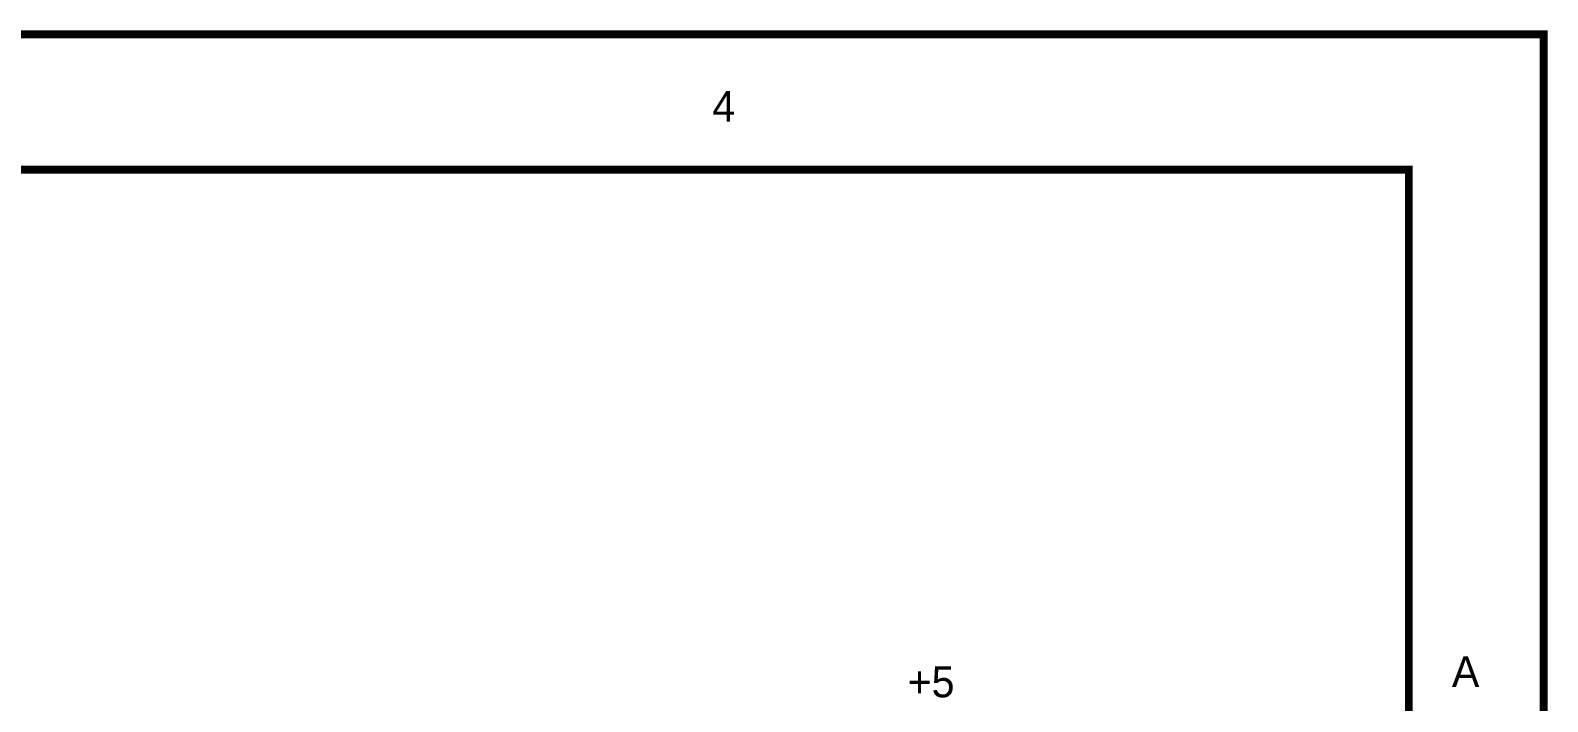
# Model space of a CAD drawing. Header units: inches. Extents: x 0 to 9.5, y -0.61 to 7.51.
# Drawn here: x 7.256 to 9.505, y 6.511 to 7.506 of the extents above; entities that cross this region are included whole.
import ezdxf

# ---------------------------------------------------------------- set-up
doc = ezdxf.new("R2010")
doc.units = ezdxf.units.IN
doc.header["$MEASUREMENT"] = 0
doc.layers.add('Sheet', color=255, linetype='Continuous')

msp = doc.modelspace()

# ---------------------------------------------------------------- linework, layer by layer
at = {"layer": 'Sheet'}
for points, const_width in [([(0.0014, 7.5), (9.499, 7.5), (9.499, 0), (0.0014, 0), (0.0014, 7.5)], 0.0118), ([(0.0014, 7.5), (0.0014, 0), (9.499, 0), (9.499, 7.5), (0.0014, 7.5), (0.0014, 7.5)], 0.0039), ([(0.2012, 7.2997), (9.2992, 7.2997), (9.2992, 0.1999), (0.2012, 0.1999), (0.2012, 7.2997)], 0.0118), ([(0.2012, 7.2997), (0.2012, 0.1999), (9.2992, 0.1999), (9.2992, 7.2997), (0.2012, 7.2997), (0.2012, 7.2997)], 0.0039)]:
    msp.add_lwpolyline(points, close=True, dxfattribs=dict(at, const_width=const_width))
at = {"layer": 'Sheet', "const_width": 0.0118}
for points in [[(9.499, 7.5), (9.2992, 7.5)], [(9.499, 7.5), (9.499, 7.2997)]]:
    msp.add_lwpolyline(points, dxfattribs=at)

# ---------------------------------------------------------------- texts
at = {"layer": 'Sheet'}
for s, height, p in [('4', 0.0457, (8.2668, 7.3706)), ('A', 0.0457, (9.363, 6.533)), ('+5', 0.04569, (8.5561, 6.5178))]:
    msp.add_text(s, height=height, dxfattribs=at).set_placement(p)

doc.saveas('drawing.dxf')
